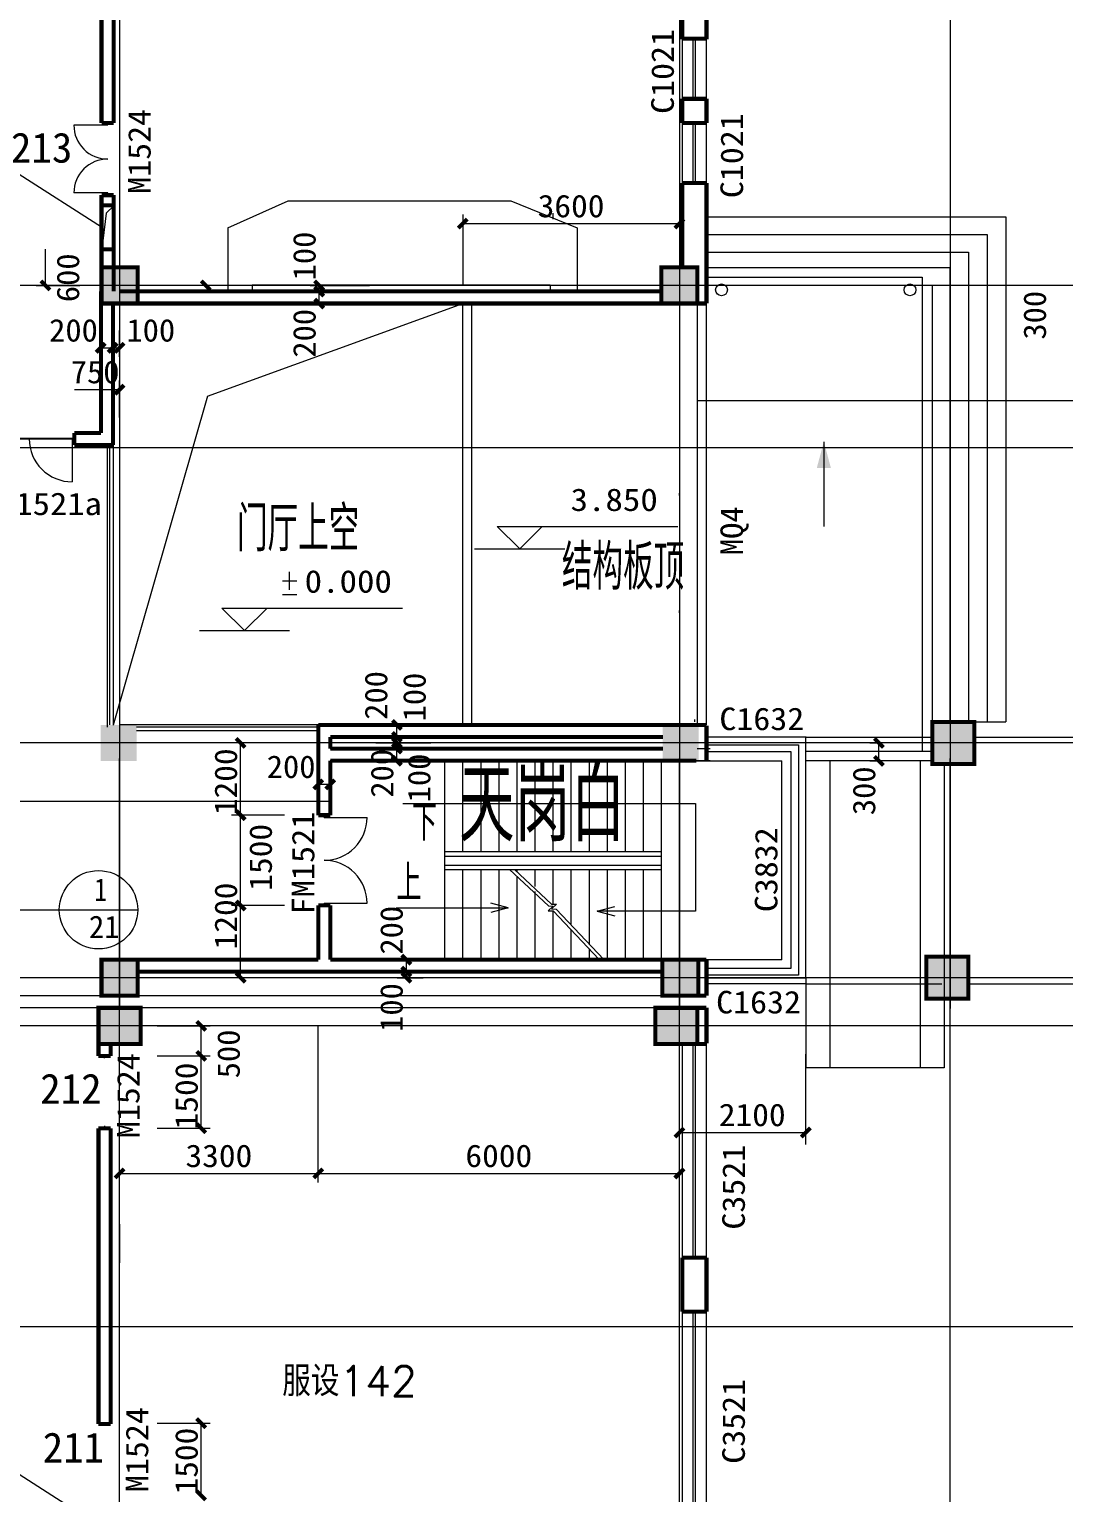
# Model space of a CAD drawing. Extents: x -307567 to 704339, y -10277 to 165507.
# Drawn here: x -34328 to -17144, y 87125 to 111436 of the extents above; entities that cross this region are included whole.
import ezdxf
from ezdxf.enums import TextEntityAlignment as Align

# ---------------------------------------------------------------- set-up
doc = ezdxf.new("R2010")
doc.units = 0
doc.header["$MEASUREMENT"] = 0
doc.layers.add('ziti', color=32, linetype='CONTINUOUS', lineweight=0)
doc.layers.add('我的', color=255, linetype='CONTINUOUS', lineweight=0)
doc.layers.add('中文', color=4, linetype='CONTINUOUS')
doc.styles.add('HZ', font='txt', dxfattribs={"width": 0.7, "height": 5, "bigfont": 'STF:宋体'})
doc.styles.get("Standard").update_dxf_attribs({"font": 'txt', "height": 3})

msp = doc.modelspace()

# ---------------------------------------------------------------- linework, layer by layer
at = {"layer": '中文', "color": 0}
msp.add_line((-33615.82517, 104629.9683), (-36540.82517, 104629.9683), dxfattribs=at)
at = {"layer": '中文', "color": 0, "const_width": 67.5}
msp.add_lwpolyline([(-23078.32517, 99879.96525), (-23793.71824, 99879.96525)], dxfattribs=at)
at = {"layer": '我的', "color": 0}
for p, q in [((-32828.29012, 147990.48999), (-32828.29012, 95170.08149)), ((-23528.33662, 147990.48999), (-23528.33662, 95170.08149)), ((-19028.35912, 147990.48999), (-19028.35912, 95170.08149)), ((-23478.31246, 110280.11641), (-23478.31246, 111280.11446)), ((-23297.07557, 110280.11641), (-23297.07557, 111280.11446)), ((-23259.57576, 110280.11641), (-23259.57576, 111280.11446)), ((-23078.33887, 110280.11641), (-23078.33887, 111280.11446)), ((-33025.274, 109842.6247), (-33587.77119, 109842.6247)), ((-33028.27691, 109842.6247), (-33028.27691, 109880.12452)), ((-23478.31246, 108880.12646), (-23478.31246, 109880.12452)), ((-23297.07557, 108880.12646), (-23297.07557, 109880.12452)), ((-23259.57576, 108880.12646), (-23259.57576, 109880.12452)), ((-23078.33887, 108880.12646), (-23078.33887, 109880.12452)), ((-33128.28862, 108149.64916), (-34498.42337, 109025.51148)), ((-33025.274, 108717.63033), (-33587.77119, 108717.63033)), ((-33028.27691, 108717.63033), (-33028.27691, 108680.13052)), ((-32920.61144, 108510.12709), (-33052.51996, 108381.44121)), ((-31028.29912, 108136.05365), (-30028.25529, 108586.0514)), ((-31028.29912, 108136.05365), (-30028.25529, 108586.0514)), ((-31028.29912, 108136.05365), (-30028.25529, 108586.0514)), ((-31028.29912, 108136.05365), (-30028.25529, 108586.0514)), ((-31028.29912, 108136.05365), (-30028.25529, 108586.0514)), ((-31028.29912, 108136.05365), (-30028.25529, 108586.0514)), ((-31028.29912, 108136.05365), (-30028.25529, 108586.0514)), ((-31028.29912, 108136.05365), (-30028.25529, 108586.0514)), ((-31028.29912, 108136.05365), (-30028.25529, 108586.0514)), ((-31028.29912, 108136.05365), (-30028.25529, 108586.0514)), ((-31028.29912, 108136.05365), (-30028.25529, 108586.0514)), ((-31028.29912, 108136.05365), (-30028.25529, 108586.0514)), ((-30028.25529, 108587.04932), (-26328.29821, 108587.04932)), ((-30028.25529, 108587.04932), (-26328.29821, 108587.04932)), ((-26328.29821, 108587.04932), (-25228.31591, 108137.05157)), ((-26328.29821, 108587.04932), (-25228.31591, 108137.05157)), ((-33052.51996, 108381.44121), (-33120.59823, 107780.13502)), ((-27128.31862, 108356.95098), (-27128.31862, 107180.13802)), ((-27128.31862, 108206.95173), (-23528.33662, 108206.95173)), ((-25628.32612, 108383.45536), (-25628.32612, 108280.12946)), ((-25628.32612, 108383.45536), (-25628.32612, 108280.12946)), ((-23528.33662, 108356.95098), (-23528.33662, 107180.13802)), ((-23078.33887, 108318.45325), (-18105.32907, 108318.45325)), ((-18105.32907, 108318.45325), (-18105.32907, 99930.16816)), ((-31028.29912, 108136.05365), (-31028.29912, 107085.13422)), ((-25228.31591, 108136.05365), (-25228.31591, 107085.13422)), ((-23078.33887, 108024.46058), (-18413.34755, 108024.46058)), ((-18413.34755, 108024.46058), (-18413.34755, 99930.16816)), ((-34061.31618, 107180.13802), (-34061.31618, 107780.13502)), ((-23078.33887, 107730.45875), (-18728.36062, 107730.45875)), ((-18728.36062, 107730.45875), (-18728.36062, 99930.16816)), ((-23078.33887, 107478.46111), (-19038.35663, 107478.46111)), ((-19038.35663, 107478.46111), (-19038.35663, 99953.49568)), ((-23078.33887, 107318.46435), (-19498.35189, 107318.46435)), ((-19498.35189, 107318.46435), (-19498.35189, 99440.17122)), ((-5920.96616, 107180.13802), (-79811.30716, 107180.12886)), ((-34211.31543, 107180.13802), (-33486.2214, 107180.13802)), ((-30628.28891, 107191.46303), (-25677.3249, 107191.46303)), ((-30628.28891, 107191.46303), (-25677.3249, 107191.46303)), ((-30628.28891, 107191.46303), (-25677.3249, 107191.46303)), ((-30628.28891, 107191.46303), (-25677.3249, 107191.46303)), ((-30628.28891, 107191.46303), (-25677.3249, 107191.46303)), ((-30628.28891, 107191.46303), (-25677.3249, 107191.46303)), ((-30628.28891, 107191.46303), (-25677.3249, 107191.46303)), ((-30628.28891, 107191.46303), (-25677.3249, 107191.46303)), ((-30628.28891, 107191.46303), (-30628.28891, 107078.13047)), ((-30628.28891, 107191.46303), (-30628.28891, 107078.13047)), ((-30628.28891, 107191.46303), (-30628.28891, 107078.13047)), ((-30628.28891, 107191.46303), (-30628.28891, 107078.13047)), ((-29662.00957, 107180.13802), (-28675.0394, 107180.13802)), ((-29662.00957, 107080.14462), (-28675.0394, 107080.14462)), ((-29512.01032, 107080.14462), (-29512.01032, 107180.13802)), ((-29512.01032, 106880.13036), (-29512.01032, 107080.14462)), ((-25677.3249, 107191.46303), (-25677.3249, 107078.13047)), ((-25677.3249, 107191.46303), (-25677.3249, 107078.13047)), ((-25677.3249, 107191.46303), (-25677.3249, 107078.13047)), ((-25677.3249, 107191.46303), (-25677.3249, 107078.13047)), ((-19328.35762, 107180.13802), (-19328.35762, 99953.49568)), ((-17228.66109, 107180.13802), (-18528.11748, 107180.13802)), ((-31368.47076, 105342.20775), (-27128.31862, 106880.13952)), ((-29662.00957, 106880.13036), (-28675.0394, 106880.13036)), ((-27128.31862, 99880.17146), (-27128.31862, 106880.13952)), ((-27128.31862, 99880.17146), (-27128.31862, 106880.13952)), ((-27128.31862, 99880.17146), (-27128.31862, 106880.13952)), ((-27128.31862, 99880.17146), (-27128.31862, 106880.13952)), ((-26978.31937, 99880.17146), (-26978.31937, 106880.13952)), ((-26978.31937, 99880.17146), (-26978.31937, 106880.13952)), ((-26978.31937, 99880.17146), (-26978.31937, 106880.13952)), ((-26978.31937, 99880.17146), (-26978.31937, 106880.13952)), ((-23228.33812, 99880.17146), (-23228.33812, 106880.13952)), ((-23228.33812, 99880.17146), (-23228.33812, 106880.13952)), ((-23228.33812, 99880.17146), (-23228.33812, 106880.13952)), ((-23228.33812, 99880.17146), (-23228.33812, 106880.13952)), ((-23078.33887, 99880.17146), (-23078.33887, 106880.13952)), ((-23078.33887, 99880.17146), (-23078.33887, 106880.13952)), ((-23078.33887, 99880.17146), (-23078.33887, 106880.13952)), ((-23078.33887, 99880.17146), (-23078.33887, 106880.13952)), ((-33143.26657, 105992.65921), (-33143.26657, 106432.39395)), ((-32943.27978, 105992.65921), (-32943.27978, 106432.39395)), ((-32831.25641, 105992.65921), (-32831.25641, 106432.39395)), ((-33143.26657, 106142.65846), (-32828.29012, 106142.65846)), ((-32943.27978, 106142.65846), (-32843.26807, 106142.65846)), ((-32828.29012, 104985.28205), (-32828.29012, 105599.59782)), ((-33578.28637, 105449.59857), (-32828.29012, 105449.59857)), ((-31368.47076, 105342.20775), (-32937.27395, 99876.21641)), ((-23228.33812, 105268.79198), (-18502.33636, 105268.79198)), ((-18502.33636, 105268.79198), (-14747.99722, 105268.79198)), ((-33615.78618, 104630.15077), (-33578.28637, 104630.15077)), ((-33615.78618, 104630.15077), (-33615.78618, 103917.65433)), ((-5920.96616, 104480.15152), (-79811.30716, 104480.14236)), ((-33033.69681, 104530.14821), (-33033.69681, 99840.17227)), ((-32993.70677, 104530.14821), (-32993.70677, 99880.17146)), ((-32937.27395, 104530.14821), (-32937.27395, 99876.21641)), ((-28080.53554, 104480.15152), (-28745.38817, 104480.15152)), ((-23528.33662, 103692.65545), (-23528.33662, 103730.15527)), ((-26180.93566, 102803.05114), (-26555.93379, 103178.04926)), ((-26555.93379, 103178.04926), (-23555.94879, 103178.04926)), ((-25805.93754, 103178.04926), (-26180.93566, 102803.05114)), ((-26930.93191, 102803.05114), (-25430.93941, 102803.05114)), ((-30002.95024, 102121.08738), (-30002.95024, 102421.08588)), ((-30122.95697, 102271.08663), (-29882.94352, 102271.08663)), ((-30122.95697, 102046.08776), (-29882.94352, 102046.08776)), ((-23528.33662, 101969.65992), (-23528.33662, 101932.16011)), ((-30752.94649, 101446.09076), (-31127.94462, 101821.08888)), ((-31127.94462, 101821.08888), (-28127.95962, 101821.08888)), ((-30377.94837, 101821.08888), (-30752.94649, 101446.09076)), ((-23528.33662, 101740.66021), (-23528.33662, 101778.16002)), ((-31502.94274, 101446.09076), (-30002.95024, 101446.09076)), ((-23528.33662, 99967.66797), (-23528.33662, 99930.16816)), ((-23278.32566, 99967.66797), (-23278.32566, 99930.16816)), ((-23278.32566, 99967.66797), (-23278.32566, 99930.16816)), ((-23278.32566, 99967.66797), (-23278.32566, 99930.16816)), ((-23278.32566, 99967.66797), (-23278.32566, 99930.16816)), ((-18628.34891, 99930.16816), (-18105.32907, 99930.16816)), ((-29528.30662, 99880.17146), (-32828.29012, 99880.17146)), ((-29528.30662, 99780.16891), (-32549.38527, 99780.16891)), ((-29528.30662, 99840.17227), (-32547.18801, 99840.17227)), ((-23078.33887, 99880.17146), (-29716.64796, 99880.17146)), ((-29528.30662, 99480.17041), (-29528.30662, 99880.17146)), ((-28570.45008, 99880.17146), (-27655.62311, 99880.17146)), ((-28570.45008, 99680.17552), (-27655.62311, 99680.17552)), ((-28371.12247, 99880.17146), (-27854.84087, 99880.17146)), ((-28371.12247, 99680.17552), (-27854.84087, 99680.17552)), ((-28221.12322, 99680.17552), (-28221.12322, 99880.17146)), ((-28221.12322, 99580.17296), (-28221.12322, 99680.17552)), ((-23078.33887, 99680.17552), (-21428.34712, 99680.17552)), ((-21428.34712, 97605.17979), (-21428.34712, 99685.17427)), ((-21428.34712, 99678.6649), (-19328.35762, 99678.6649)), ((-18628.34891, 99678.6649), (-7328.41762, 99678.6649)), ((-5920.96616, 99580.17296), (-79811.30716, 99580.16381)), ((-5920.96616, 99580.17296), (-79811.30716, 99580.16381)), ((-30090.58408, 99580.17296), (-30966.77599, 99580.17296)), ((-30816.77674, 98380.17896), (-30816.77674, 99580.17296)), ((-23802.40752, 99484.67478), (-29328.28321, 99484.67478)), ((-28570.45008, 99580.17296), (-27655.62311, 99580.17296)), ((-28510.61151, 99484.67478), (-27595.78455, 99484.67478)), ((-28378.30016, 99580.17296), (-27760.13919, 99580.17296)), ((-28371.12247, 99580.17296), (-27854.84087, 99580.17296)), ((-28371.12247, 99484.67478), (-27854.84087, 99484.67478)), ((-28221.12322, 99484.67478), (-28221.12322, 99580.17296)), ((-28221.12322, 99284.66968), (-28221.12322, 99484.67478)), ((-23018.5003, 99484.67478), (-23232.95236, 99484.67478)), ((-23078.33887, 99550.17128), (-21548.46371, 99550.17128)), ((-23078.33887, 99440.17122), (-21678.46794, 99440.17122)), ((-21678.46794, 99440.17122), (-21678.46794, 95833.18547)), ((-21548.46371, 99550.17128), (-21548.46371, 95722.16003)), ((-19328.35762, 99440.17122), (-21428.34712, 99440.17122)), ((-20364.80263, 99580.17296), (-20214.80338, 99580.17296)), ((-20214.80338, 99280.17446), (-20214.80338, 99580.17296)), ((-32828.29012, 14141.83177), (-32828.29012, 99323.43291)), ((-23018.5003, 99284.66968), (-29328.28321, 99284.66968)), ((-28510.61151, 99284.66968), (-27595.78455, 99284.66968)), ((-28371.12247, 99284.66968), (-27854.84087, 99284.66968)), ((-27429.59885, 99284.66968), (-27429.59885, 95980.19096)), ((-27129.60035, 99284.66968), (-27129.60035, 97776.18113)), ((-26829.60185, 99284.66968), (-26829.60185, 97776.18113)), ((-26529.60335, 99284.66968), (-26529.60335, 97776.18113)), ((-26229.60485, 99284.66968), (-26229.60485, 97776.18113)), ((-25929.60635, 99284.66968), (-25929.60635, 97776.18113)), ((-25629.60785, 99284.66968), (-25629.60785, 97776.18113)), ((-25329.60935, 99284.66968), (-25329.60935, 97776.18113)), ((-25029.61085, 99284.66968), (-25029.61085, 97776.18113)), ((-24729.61235, 99284.66968), (-24729.61235, 97776.18113)), ((-24429.61385, 99284.66968), (-24429.61385, 97776.18113)), ((-24129.61535, 99284.66968), (-24129.61535, 97776.18113)), ((-23829.61685, 99284.66968), (-23829.61685, 95980.19096)), ((-23528.33662, 14141.83177), (-23528.33662, 99323.43291)), ((-23523.68577, 99280.38503), (-21828.32071, 99280.38503)), ((-21828.32071, 97605.17979), (-21828.32071, 99280.38503)), ((-19328.35762, 99280.17446), (-21428.34712, 99280.17446)), ((-21028.33691, 99280.17446), (-21028.33691, 94182.3606)), ((-20364.80263, 99280.17446), (-20214.80338, 99280.17446)), ((-19528.34441, 99280.17446), (-19528.34441, 94182.3606)), ((-19128.33421, 99230.17777), (-19128.33421, 94182.3606)), ((-19028.35912, 14141.83177), (-19028.35912, 99323.43291)), ((-29528.30662, 99042.66955), (-29528.30662, 98605.8187)), ((-29328.28321, 99042.66955), (-29328.28321, 98605.8187)), ((-29528.30662, 98892.6703), (-29328.28321, 98892.6703)), ((-29328.28321, 98605.8187), (-37705.24328, 98605.8187)), ((-28121.99041, 98576.1283), (-23261.99274, 98576.1283)), ((-23261.99274, 98576.1283), (-23261.99274, 96786.13481)), ((-30090.58408, 98380.17896), (-30966.77599, 98380.17896)), ((-30816.77674, 96880.18646), (-30816.77674, 98380.17896)), ((-29428.29491, 98342.67915), (-29428.29491, 98380.17896)), ((-29428.29491, 98342.67915), (-28715.79848, 98342.67915)), ((-27429.59885, 97776.18113), (-23829.61685, 97776.18113)), ((-27429.59885, 97701.1815), (-23829.61685, 97701.1815)), ((-27429.59885, 97551.18225), (-23829.61685, 97551.18225)), ((-21828.32071, 95979.18389), (-21828.32071, 97605.17979)), ((-21428.34712, 95680.19246), (-21428.34712, 97605.17979)), ((-27429.59885, 97476.18263), (-23829.61685, 97476.18263)), ((-27129.60035, 97476.18263), (-27129.60035, 95980.19096)), ((-27129.60035, 97476.18263), (-27129.60035, 95980.19096)), ((-26829.60185, 97476.18263), (-26829.60185, 95980.19096)), ((-26529.60335, 97476.18263), (-26529.60335, 95980.19096)), ((-26349.57496, 97476.18263), (-25703.61871, 96872.07493)), ((-26269.30192, 97476.18263), (-25651.65364, 96902.07661)), ((-26229.60485, 97476.18263), (-26229.60485, 97434.11436)), ((-26229.60485, 97349.09891), (-26229.60485, 95980.19096)), ((-26229.60485, 97349.09891), (-26229.60485, 95980.19096)), ((-25929.60635, 97476.18263), (-25929.60635, 97196.41718)), ((-25629.60785, 97476.18263), (-25629.60785, 96902.07661)), ((-25329.60935, 97476.18263), (-25329.60935, 96561.01692)), ((-25329.60935, 97476.18263), (-25329.60935, 96561.01692)), ((-25029.61085, 97476.18263), (-25029.61085, 96243.2939)), ((-25029.61085, 97476.18263), (-25029.61085, 96243.2939)), ((-24729.61235, 97476.18263), (-24729.61235, 95980.19096)), ((-24729.61235, 97476.18263), (-24729.61235, 95980.19096)), ((-24429.61385, 97476.18263), (-24429.61385, 95980.19096)), ((-24129.61535, 97476.18263), (-24129.61535, 95980.19096)), ((-23829.61685, 97476.18263), (-23829.61685, 95980.19096)), ((-25929.60635, 97111.40174), (-25929.60635, 95980.19096)), ((-25929.60635, 97111.40174), (-25929.60635, 95980.19096)), ((-35380.36476, 96808.73907), (-32526.13099, 96808.73907)), ((-30090.58408, 96880.18646), (-30966.77599, 96880.18646)), ((-30816.77674, 95680.19246), (-30816.77674, 96880.18646)), ((-29428.29491, 96917.68628), (-29428.29491, 96880.18646)), ((-29428.29491, 96917.68628), (-28715.79848, 96917.68628)), ((-28234.70957, 96841.8993), (-26373.56165, 96841.8993)), ((-26373.56165, 96841.8993), (-26663.34292, 96919.54479)), ((-26373.56165, 96841.8993), (-26663.34292, 96764.26297)), ((-25624.0781, 96869.80444), (-25705.88921, 96792.56178)), ((-25705.88921, 96792.56178), (-25626.38521, 96790.29128)), ((-25703.61871, 96872.07493), (-25624.0781, 96869.80444)), ((-25572.14964, 96899.80612), (-25653.92414, 96822.55431)), ((-25653.92414, 96822.55431), (-25574.42014, 96820.29296)), ((-25651.65364, 96902.07661), (-25572.14964, 96899.80612)), ((-25629.60785, 96793.68787), (-25629.60785, 95980.19096)), ((-25629.60785, 96793.68787), (-25629.60785, 95980.19096)), ((-25626.38521, 96790.29128), (-24861.44763, 95980.19096)), ((-25574.42014, 96820.29296), (-24781.17459, 95980.19096)), ((-24891.98947, 96786.13481), (-24602.2082, 96863.7803)), ((-23261.99274, 96786.13481), (-24891.98947, 96786.13481)), ((-24891.98947, 96786.13481), (-24602.2082, 96708.49848)), ((-25329.60935, 96475.99232), (-25329.60935, 95980.19096)), ((-25329.60935, 96475.98316), (-25329.60935, 95980.19096)), ((-25329.60935, 96475.98316), (-25329.60935, 95980.19096)), ((-25029.61085, 96158.2693), (-25029.61085, 95980.19096)), ((-25029.61085, 96158.2693), (-25029.61085, 95980.19096)), ((-28214.53145, 95980.19096), (-27783.57658, 95980.19096)), ((-28064.5322, 95780.18586), (-28064.5322, 95980.19096)), ((-21828.32071, 95979.18389), (-23078.33887, 95979.18389)), ((-21678.46794, 95833.18547), (-23078.33887, 95833.18547)), ((-5920.96616, 95680.19246), (-79811.30716, 95680.17415)), ((-5920.96616, 95680.19246), (-79811.30716, 95680.17415)), ((-30090.58408, 95680.19246), (-30966.77599, 95680.19246)), ((-28214.53145, 95780.18586), (-27783.57658, 95780.18586)), ((-28214.53145, 95680.19246), (-27783.57658, 95680.19246)), ((-28064.5322, 95680.19246), (-28064.5322, 95780.18586)), ((-21548.46371, 95722.16003), (-23094.48869, 95722.16003)), ((-23078.33887, 95680.19246), (-21428.34712, 95680.19246)), ((-21428.34712, 95579.19199), (-23078.33887, 95579.19199)), ((-21428.34712, 95680.19246), (-21428.34712, 94182.3606)), ((-21428.34712, 95579.67722), (-19171.36378, 95579.67722)), ((-18728.36062, 95579.67722), (-7428.39271, 95579.67722)), ((-16096.23267, 95680.19246), (-18255.54804, 95680.19246)), ((-23528.33662, 95380.19396), (-35228.27812, 95380.19396)), ((-23928.31021, 95180.18886), (-35178.25396, 95180.18886)), ((-5920.96616, 94880.19036), (-79811.30716, 94880.1812)), ((-5920.96616, 94880.19036), (-79811.30716, 94880.1812)), ((-32828.29012, 92279.18103), (-32828.29012, 94880.19036)), ((-32201.8162, 94880.19036), (-31322.51152, 94880.19036)), ((-32201.8162, 94880.19036), (-31322.51152, 94880.19036)), ((-32201.8162, 94880.19036), (-31322.51152, 94880.19036)), ((-31472.51077, 94380.18676), (-31472.51077, 94880.19036)), ((-31472.51077, 94380.18676), (-31472.51077, 94880.19036)), ((-31472.51077, 94380.18676), (-31472.51077, 94880.19036)), ((-29528.30662, 92279.18103), (-29528.30662, 94880.19036)), ((-23528.33662, 92279.18103), (-23528.33662, 94880.19036)), ((-23478.31246, 91030.21571), (-23478.31246, 94590.18937)), ((-23297.07557, 91030.21571), (-23297.07557, 94590.18937)), ((-23259.57576, 91030.21571), (-23259.57576, 94590.18937)), ((-23078.33887, 91030.21571), (-23078.33887, 94590.18937)), ((-33078.26446, 94342.68694), (-33078.26446, 94380.18676)), ((-32201.8162, 94380.18676), (-31322.51152, 94380.18676)), ((-32201.8162, 94380.18676), (-31322.51152, 94380.18676)), ((-32201.8162, 94380.18676), (-31322.51152, 94380.18676)), ((-31472.51077, 93180.19276), (-31472.51077, 94380.18676)), ((-31472.51077, 93180.19276), (-31472.51077, 94380.18676)), ((-31472.51077, 93180.19276), (-31472.51077, 94380.18676)), ((-23528.33662, 92909.00576), (-23528.33662, 94411.29622)), ((-21428.34712, 92909.00576), (-21428.34712, 94411.29622)), ((-19128.33421, 94182.3606), (-21428.34712, 94182.3606)), ((-33078.26446, 93217.69257), (-33078.26446, 93180.19276)), ((-32201.8162, 93180.19276), (-31322.51152, 93180.19276)), ((-32201.8162, 93180.19276), (-31322.51152, 93180.19276)), ((-32201.8162, 93180.19276), (-31322.51152, 93180.19276)), ((-23528.33662, 93109.00171), (-21428.34712, 93109.00171)), ((-32828.29012, 92429.18028), (-29528.30662, 92429.18028)), ((-29528.30662, 92429.18028), (-23528.33662, 92429.18028)), ((-33178.27616, 91584.03375), (-33178.27616, 90942.30722)), ((-32978.28937, 91584.03375), (-32978.28937, 90942.30722)), ((-32828.29012, 91584.03375), (-32828.29012, 90942.30722)), ((-23478.31246, 86580.23033), (-23478.31246, 90130.22021)), ((-23297.07557, 86580.23033), (-23297.07557, 90130.22021)), ((-23259.57576, 86580.23033), (-23259.57576, 90130.22021)), ((-23078.33887, 86580.23033), (-23078.33887, 90130.22021)), ((-5920.96616, 89880.20926), (-79811.30716, 89880.20926)), ((-5920.96616, 89880.20926), (-79811.30716, 89880.20926)), ((-32201.8162, 88280.22336), (-31322.51152, 88280.22336)), ((-31472.51077, 87080.22936), (-31472.51077, 88280.22336)), ((-33178.27616, 86581.7089), (-34498.42337, 87425.61948))]:
    msp.add_line(p, q, dxfattribs=at)
at = {"layer": '我的', "color": 0, "const_width": 67.49966}
for points in [[(-33128.28862, 115480.09346), (-33128.28862, 109880.12452)], [(-32928.26521, 115480.09346), (-32928.26521, 109880.12452)], [(-23478.31246, 111270.11696), (-23478.31246, 114480.09541)], [(-23478.31246, 111280.11446), (-23478.31246, 111680.11552)], [(-23078.33887, 111280.11446), (-23078.33887, 111680.11552)], [(-23078.33887, 111270.11696), (-23078.33887, 111680.11552)], [(-23078.33887, 111280.11446), (-23478.31246, 111280.11446)], [(-23478.31246, 109880.12452), (-23478.31246, 110280.11641)], [(-23078.33887, 110280.11641), (-23478.31246, 110280.11641)], [(-23078.33887, 109880.12452), (-23078.33887, 110280.11641)], [(-32928.26521, 109880.12452), (-33128.28862, 109880.12452)], [(-23078.33887, 109880.12452), (-23478.31246, 109880.12452)], [(-33128.28862, 107080.15377), (-33128.28862, 108680.13052)], [(-32928.26521, 108680.13052), (-33128.28862, 108680.13052)], [(-32928.26521, 107080.15377), (-32928.26521, 108680.13052)], [(-23478.31246, 107480.13652), (-23478.31246, 108880.12646)], [(-23078.33887, 108880.12646), (-23478.31246, 108880.12646)], [(-23078.33887, 107180.13802), (-23078.33887, 108880.12646)], [(-32920.61144, 108510.12709), (-33120.59823, 108510.12709)], [(-27203.31825, 108131.9521), (-27053.319, 108281.95135)], [(-23603.33625, 108131.9521), (-23453.337, 108281.95135)], [(-32920.61144, 107780.13502), (-33120.59823, 107780.13502)], [(-33128.28862, 107480.13652), (-33128.28862, 106880.13952), (-32528.29162, 106880.13952), (-32528.29162, 107480.13652), (-33128.28862, 107480.13652), (-33128.28862, 106880.13952)], [(-23828.33512, 107480.13652), (-23828.33512, 106880.13952), (-23228.33812, 106880.13952), (-23228.33812, 107480.13652), (-23828.33512, 107480.13652), (-23828.33512, 106880.13952)], [(-34136.31581, 107255.13764), (-33986.31656, 107105.13839)], [(-31472.47415, 107255.13764), (-31322.4749, 107105.13839)], [(-29587.00994, 107255.13764), (-29437.01069, 107105.13839)], [(-23078.33887, 107180.13802), (-23078.33887, 106880.13952)], [(-33137.26074, 104730.14416), (-33137.26074, 107080.15377)], [(-32828.29012, 107080.15377), (-23828.33512, 107080.12631)], [(-29587.00994, 107155.14424), (-29437.01069, 107005.14499)], [(-29587.00994, 106955.12999), (-29437.01069, 106805.13074)], [(-32937.27395, 104530.14821), (-32937.27395, 106880.13036)], [(-32828.29012, 106880.13036), (-23478.31246, 106880.13036)], [(-23078.33887, 106880.13952), (-23478.31246, 106880.13952)], [(-33218.2662, 106067.65884), (-33068.26695, 106217.65809)], [(-33018.27941, 106067.65884), (-32868.28016, 106217.65809)], [(-32903.28975, 106067.65884), (-32753.2905, 106217.65809)], [(-32903.28975, 105374.59895), (-32753.2905, 105524.5982)], [(-33137.26074, 104730.14416), (-33578.28637, 104730.14416)], [(-33578.28637, 104530.14821), (-33578.28637, 104730.14416)], [(-32937.27395, 104530.14821), (-33578.28637, 104530.14821)], [(-28296.12284, 99955.17109), (-28146.12359, 99805.17184)], [(-19328.35762, 99930.16816), (-19328.35762, 99230.17777), (-18628.34891, 99230.17777), (-18628.34891, 99930.16816), (-19328.35762, 99930.16816), (-19328.35762, 99230.17777)], [(-30891.77637, 99655.17259), (-30741.77712, 99505.17334)], [(-29528.30662, 99880.17146), (-23304.32651, 99880.17146)], [(-29528.30662, 99880.17146), (-29528.30662, 98380.17896)], [(-29328.28321, 99680.17552), (-27128.31862, 99680.17552)], [(-29328.28321, 99680.17552), (-29328.28321, 99484.67478)], [(-28296.12284, 99755.17514), (-28146.12359, 99605.17589)], [(-28296.12284, 99655.17259), (-28146.12359, 99505.17334)], [(-27128.31862, 99680.17552), (-23802.40752, 99680.17552)], [(-23078.33887, 99880.17146), (-23793.72836, 99880.17146)], [(-23078.33887, 99280.38503), (-23078.33887, 99867.67458)], [(-20289.80301, 99655.17259), (-20139.80376, 99505.17334)], [(-29328.28321, 99484.67478), (-23802.40752, 99484.67478)], [(-28296.12284, 99559.67441), (-28146.12359, 99409.67516)], [(-29328.28321, 99284.66968), (-23244.52456, 99284.66968)], [(-29328.28321, 99284.66968), (-29328.28321, 98380.17896)], [(-28296.12284, 99359.66931), (-28146.12359, 99209.67006)], [(-20289.80301, 99355.17409), (-20139.80376, 99205.17484)], [(-29603.30625, 98817.67067), (-29453.307, 98967.66992)], [(-29403.28283, 98817.67067), (-29253.28358, 98967.66992)], [(-30891.77637, 98455.17859), (-30741.77712, 98305.17934)], [(-29328.28321, 98380.17896), (-29528.30662, 98380.17896)], [(-30891.77637, 96955.18609), (-30741.77712, 96805.18684)], [(-29528.30662, 95980.19096), (-29528.30662, 96880.18646)], [(-29328.28321, 96880.18646), (-29528.30662, 96880.18646)], [(-29328.28321, 95980.19096), (-29328.28321, 96880.18646)], [(-28139.53183, 96055.19059), (-27989.53258, 95905.19134)], [(-19428.33271, 96030.17851), (-19428.33271, 95330.18811), (-18728.36062, 95330.18811), (-18728.36062, 96030.17851), (-19428.33271, 96030.17851), (-19428.33271, 95330.18811)], [(-33128.28862, 95980.19096), (-33128.28862, 95380.19396), (-32528.29162, 95380.19396), (-32528.29162, 95980.19096), (-33128.28862, 95980.19096), (-33128.28862, 95380.19396)], [(-32828.29012, 95980.19096), (-33128.28862, 95980.19096)], [(-32828.29012, 95980.19096), (-29528.30662, 95980.19096)], [(-32528.29162, 95780.18586), (-29528.30662, 95780.18586)], [(-30891.77637, 95755.19209), (-30741.77712, 95605.19284)], [(-29528.30662, 95780.18586), (-27428.31712, 95780.18586)], [(-29328.28321, 95980.19096), (-27428.31712, 95980.19096)], [(-28139.53183, 95855.18549), (-27989.53258, 95705.18624)], [(-28139.53183, 95755.19209), (-27989.53258, 95605.19284)], [(-27428.31712, 95980.19096), (-23078.33887, 95980.19096)], [(-27428.31712, 95780.18586), (-23812.33178, 95780.18586)], [(-23812.33178, 95980.19096), (-23812.33178, 95380.19396), (-23212.33478, 95380.19396), (-23212.33478, 95980.19096), (-23812.33178, 95980.19096), (-23812.33178, 95380.19396)], [(-23078.33887, 95979.18389), (-23078.33887, 95380.19396)], [(-23228.33812, 95380.19396), (-23078.33887, 95380.19396)], [(-33178.27616, 95180.18886), (-33178.27616, 94580.19186), (-32478.26746, 94580.19186), (-32478.26746, 95180.18886), (-33178.27616, 95180.18886), (-33178.27616, 94580.19186)], [(-23928.31021, 95180.18886), (-23928.31021, 94580.19186), (-23228.33812, 94580.19186), (-23228.33812, 95180.18886), (-23928.31021, 95180.18886), (-23928.31021, 94580.19186)], [(-23228.33812, 95180.18886), (-23078.33887, 95180.18886)], [(-23078.33887, 95180.18886), (-23078.33887, 94590.18937)], [(-31547.51039, 94955.18999), (-31397.51114, 94805.19074)], [(-31547.51039, 94955.18999), (-31397.51114, 94805.19074)], [(-31547.51039, 94955.18999), (-31397.51114, 94805.19074)], [(-33178.27616, 94580.19186), (-33178.27616, 94380.18676)], [(-32978.28937, 94580.19186), (-32978.28937, 94380.18676)], [(-23478.31246, 94580.19186), (-23478.31246, 94590.18937)], [(-23078.33887, 94580.19186), (-23478.31246, 94580.19186)], [(-32978.28937, 94380.18676), (-33178.27616, 94380.18676)], [(-31547.51039, 94455.18638), (-31397.51114, 94305.18713)], [(-31547.51039, 94455.18638), (-31397.51114, 94305.18713)], [(-31547.51039, 94455.18638), (-31397.51114, 94305.18713)], [(-32978.28937, 93176.21939), (-33178.27616, 93176.21939)], [(-33178.27616, 93176.21939), (-33178.27616, 88264.2246)], [(-32978.28937, 93176.21939), (-32978.28937, 88264.2246)], [(-31547.51039, 93255.19238), (-31397.51114, 93105.19313)], [(-31547.51039, 93255.19238), (-31397.51114, 93105.19313)], [(-31547.51039, 93255.19238), (-31397.51114, 93105.19313)], [(-23603.33625, 93034.00208), (-23453.337, 93184.00133)], [(-21503.34675, 93034.00208), (-21353.3475, 93184.00133)], [(-32903.28975, 92354.18065), (-32753.2905, 92504.1799)], [(-29603.30625, 92354.18065), (-29453.307, 92504.1799)], [(-23603.33625, 92354.18065), (-23453.337, 92504.1799)], [(-23478.31246, 90130.22021), (-23478.31246, 91030.21571)], [(-23078.33887, 91030.21571), (-23478.31246, 91030.21571)], [(-23478.31246, 90174.78786), (-23478.31246, 91030.21571)], [(-23078.33887, 90130.22021), (-23078.33887, 91030.21571)], [(-23078.33887, 90174.78786), (-23078.33887, 91030.21571)], [(-23078.33887, 90130.22021), (-23478.31246, 90130.22021)], [(-32978.28937, 88264.2246), (-33178.27616, 88264.2246)], [(-31547.51039, 88355.22298), (-31397.51114, 88205.22373)], [(-31547.51039, 87155.22898), (-31397.51114, 87005.22973)]]:
    msp.add_lwpolyline(points, dxfattribs=at)
at = {"layer": '我的', "color": 0}
msp.add_lwpolyline([(-21128.75145, 104584.73168), (-21128.75145, 103177.73798)], dxfattribs=at)
for centre, radius in [((-22828.73074, 107106.60323), 97.51841), ((-19698.1922, 107106.60323), 97.51841), ((-33177.54375, 96808.73907), 651.4149)]:
    msp.add_circle(centre, radius, dxfattribs=at)
for centre, radius, start, end in [((-33025.274, 109842.6247), 562.49719, 180, 270.000002504), ((-33025.274, 108717.63033), 562.49719, 89.999997496, 180), ((-33615.78618, 104630.15077), 712.49644, 180.000005009, 270.000007513), ((-29428.29491, 98342.67915), 712.49644, 270.000007513, 0.000010018), ((-29428.29491, 96917.68628), 712.49644, 0, 90.000002504)]:
    msp.add_arc(centre, radius, start, end, dxfattribs=at)
for points in [[(-33128.28862, 107480.13652), (-32528.29162, 107480.13652), (-33128.28862, 106880.13952), (-32528.29162, 106880.13952)], [(-23828.33512, 107480.13652), (-23228.33812, 107480.13652), (-23828.33512, 106880.13952), (-23228.33812, 106880.13952)], [(-21128.75145, 104584.73168), (-21012.29695, 104150.06894), (-21245.24257, 104150.06894)], [(-19328.35762, 99930.16816), (-18628.34891, 99930.16816), (-19328.35762, 99230.17777), (-18628.34891, 99230.17777)], [(-33144.58493, 99879.64962), (-32544.58793, 99879.64962), (-33144.58493, 99279.65262), (-32544.58793, 99279.65262)], [(-23805.63016, 99879.64962), (-23205.63316, 99879.64962), (-23805.63016, 99279.65262), (-23205.63316, 99279.65262)], [(-19428.33271, 96030.17851), (-18728.36062, 96030.17851), (-19428.33271, 95330.18811), (-18728.36062, 95330.18811)], [(-33128.28862, 95980.19096), (-32528.29162, 95980.19096), (-33128.28862, 95380.19396), (-32528.29162, 95380.19396)], [(-23812.33178, 95980.19096), (-23212.33478, 95980.19096), (-23812.33178, 95380.19396), (-23212.33478, 95380.19396)], [(-33178.27616, 95180.18886), (-32478.26746, 95180.18886), (-33178.27616, 94580.19186), (-32478.26746, 94580.19186)], [(-23928.31021, 95180.18886), (-23228.33812, 95180.18886), (-23928.31021, 94580.19186), (-23228.33812, 94580.19186)]]:
    msp.add_solid(points, dxfattribs=at)

# ---------------------------------------------------------------- texts
at = {"layer": 'ziti', "color": 0, "style": 'HZ', "width": 0.476807}
for s, p, p2 in [('门厅上空', (-30878.81256, 102763.07026), (-28844.44774, 102763.07026)), ('结构板顶', (-25481.32979, 102126.55305), (-23446.96496, 102126.55305))]:
    msp.add_text(s, height=749.99625, dxfattribs=at).set_placement(p, p2, align=Align.FIT)
at = {"layer": '中文', "color": 0, "style": 'HZ', "width": 0.541184}
msp.add_text('天岗白', height=1200, dxfattribs=at).set_placement((-27189.52193, 97942.92089), (-24418.6583, 97942.92089), align=Align.FIT)
at = {"layer": '中文', "char_height": 500, "attachment_point": 1}
for s, insert, width in [('{\\fFangSong_GB2312|b1|i0|c134|p49;\\C1;213}', (-34632.9408, 109720.0816), 6011.5625187), ('{\\fFangSong_GB2312|b1|i0|c134|p49;\\C1;212}', (-34147.21349, 94086.91196), 6011.5625187), ('{\\Ftxt,stf:宋体|c134;\\C0;服设142}', (-30125.5538, 89228.62041), 5665.5115268), ('{\\fFangSong_GB2312|b1|i0|c134|p49;\\C1;211}', (-34105.2043, 88126.44101), 6011.5625187)]:
    msp.add_mtext(s, dxfattribs=dict(at, insert=insert, width=width))
at = {"layer": '我的', "color": 0}
for s, width, p, p2 in [('C1021', 0.980866, (-23620.80442, 110030.12377), (-23620.80442, 111440.11122)), ('M1524', 0.867695, (-32311.64088, 108702.45096), (-32311.64088, 110112.44757)), ('C1021', 0.980872, (-22470.83458, 108630.12466), (-22470.83458, 110040.12127)), ('100', 1.079993, (-29571.99537, 107264.13723), (-29571.99537, 108074.12769)), ('600', 0.925708, (-33499.07534, 106902.38672), (-33499.07534, 107712.37718)), ('300', 0.925708, (-17438.64539, 106280.14252), (-17438.64539, 107090.13297)), ('200', 0.925708, (-29571.99537, 105980.13486), (-29571.99537, 106790.12532)), ('MQ4', 0.810004, (-22470.83458, 102700.15553), (-22470.83458, 103510.15514)), ('200', 0.925718, (-28381.1566, 99964.17068), (-28381.1566, 100774.17029)), ('100', 1.079993, (-27743.65978, 99936.9705), (-27743.65978, 100746.96095)), ('1200', 0.986662, (-30876.76179, 98380.17896), (-30876.76179, 99490.16792)), ('200', 0.925718, (-28281.14489, 98670.67434), (-28281.14489, 99480.67395)), ('100', 1.080005, (-27665.25441, 98592.43376), (-27665.25441, 99402.43337)), ('300', 0.925708, (-20274.78844, 98380.17896), (-20274.78844, 99190.16942)), ('FM1521', 0.911997, (-29592.28335, 96730.18721), (-29592.28335, 98440.17317)), ('1500', 0.98667, (-30297.89506, 97125.18036), (-30297.89506, 98235.17847)), ('C3832', 0.805716, (-21899.87797, 96769.26173), (-21899.87797, 98179.25834)), ('1200', 0.98667, (-30876.76179, 96150.18523), (-30876.76179, 97260.18334)), ('200', 0.925718, (-28124.55387, 96064.18102), (-28124.55387, 96874.18063)), ('100', 1.079993, (-28124.55387, 94780.19696), (-28124.55387, 95590.18742)), ('500', 0.925708, (-30831.0589, 94009.19862), (-30831.0589, 94819.18908)), ('500', 0.925708, (-30831.0589, 94009.19862), (-30831.0589, 94819.18908)), ('500', 0.925708, (-30831.0589, 94009.19862), (-30831.0589, 94819.18908)), ('M1524', 0.867695, (-32497.0955, 93015.62373), (-32497.0955, 94425.62035)), ('1500', 0.98667, (-31530.51829, 93160.19774), (-31530.51829, 94270.19585)), ('C3521', 0.867695, (-22440.84206, 91495.20973), (-22440.84206, 92905.20634)), ('C3521', 0.867692, (-22440.84206, 87605.22673), (-22440.84206, 89015.21877)), ('M1524', 0.867692, (-32351.58749, 87135.90406), (-32351.58749, 88545.8961)), ('1500', 0.986666, (-31530.51829, 87095.2302), (-31530.51829, 88205.22373))]:
    msp.add_text(s, height=374.998125, rotation=90, dxfattribs=dict(at, width=width)).set_placement(p, p2, align=Align.FIT)
for s, height, width, p, p2 in [('3600', 374.998125, 0.888018, (-25883.31752, 108311.95304), (-24773.3011, 108311.95304)), ('200', 374.998125, 0.925698, (-33998.25497, 106247.65061), (-33188.27367, 106247.65061)), ('100', 374.998125, 1.080029, (-32714.28923, 106247.65061), (-31904.2713, 106247.65061)), ('750', 374.998125, 0.863984, (-33639.26019, 105554.59072), (-32829.27889, 105554.59072)), ('FM1521a', 374.998125, 0.893327, (-35132.51444, 103365.00817), (-33122.53914, 103365.00817)), ('   3.850 ', 374.998125, 0.852252, (-26207.04637, 103433.04982), (-23597.03745, 103433.04982)), ('   0.000 ', 374.998125, 0.907834, (-30623.96765, 102076.08944), (-28013.95872, 102076.08944)), ('C1632', 374.998125, 0.867683, (-22864.43613, 99792.97708), (-21454.45783, 99792.97708)), ('200', 374.998125, 0.925739, (-30383.29502, 98997.6716), (-29573.2771, 98997.6716)), ('1', 374.99813, 1.679883, (-33246.83051, 96956.46782), (-33036.84621, 96956.46782)), ('21', 374.998125, 1.020044, (-33337.32078, 96337.29977), (-32827.30136, 96337.29977)), ('C1632', 374.998125, 0.867683, (-22918.52522, 95086.89709), (-21508.54692, 95086.89709)), ('2100', 374.998125, 0.986686, (-22873.33501, 93214.00301), (-21763.31859, 93214.00301)), ('3300', 374.998125, 0.888018, (-31733.28827, 92534.18158), (-30623.27185, 92534.18158)), ('6000', 374.998125, 0.934755, (-27083.31152, 92534.18158), (-25973.2951, 92534.18158))]:
    msp.add_text(s, height=height, dxfattribs=dict(at, width=width)).set_placement(p, p2, align=Align.FIT)
at = {"layer": '我的', "color": 0, "style": 'HZ'}
for s, width, p, p2 in [('下', 0.492196, (-27972.65034, 97955.63275), (-27552.64511, 97955.63275)), ('上', 0.492153, (-28231.88976, 96955.49737), (-27811.92116, 96955.49737))]:
    msp.add_text(s, height=599.997, dxfattribs=dict(at, width=width)).set_placement(p, p2, align=Align.FIT)

doc.saveas('drawing.dxf')
